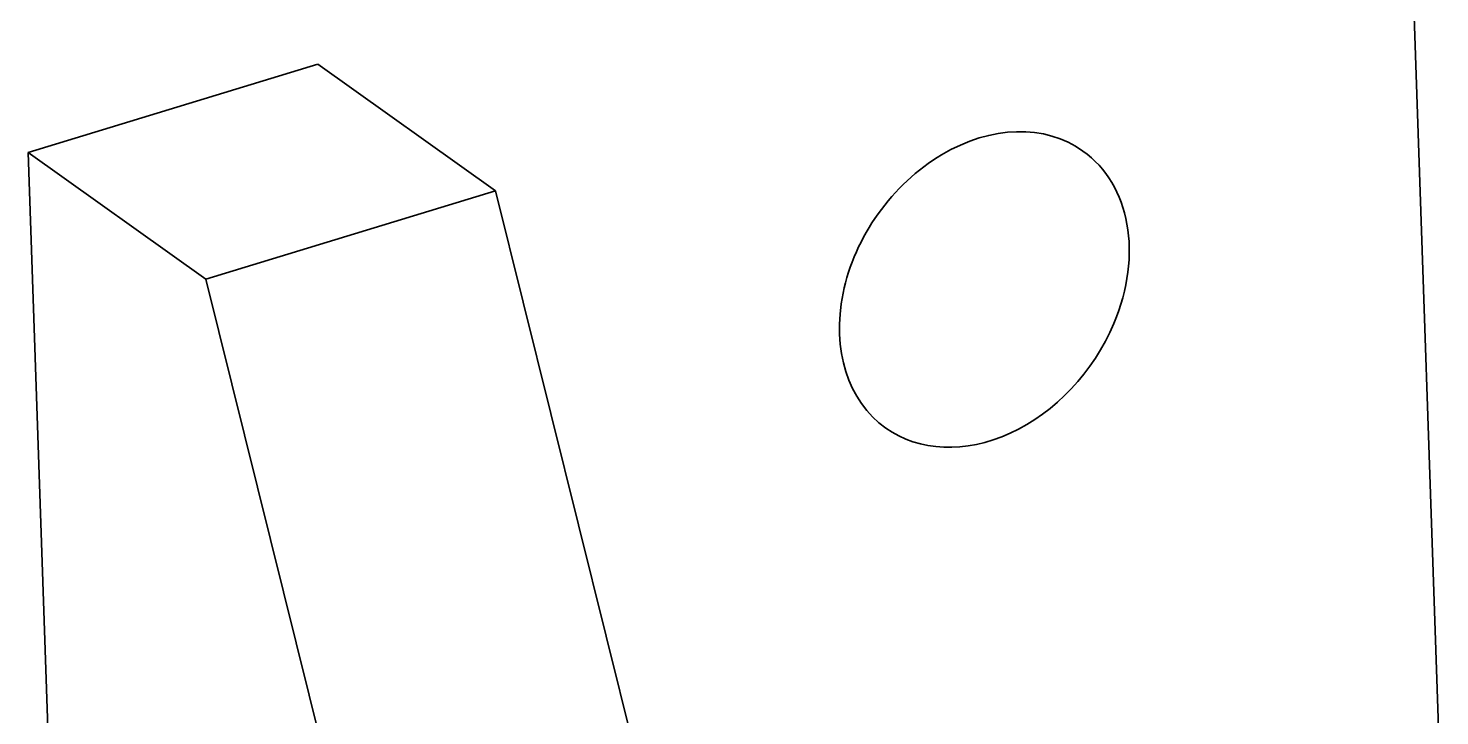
# Model space of a CAD drawing. Header units: millimetres. Extents: x 1333 to 129696, y -57210 to 105899.
# Drawn here: x 57150.85 to 57161.23, y 101195.47 to 101200.53 of the extents above; entities that cross this region are included whole.
import ezdxf

# ---------------------------------------------------------------- set-up
doc = ezdxf.new("R2010")
doc.units = ezdxf.units.MM
doc.header["$LTSCALE"] = 0.5
doc.layers.add('标注线', color=3, linetype='Continuous', lineweight=18)
doc.styles.add('DIM', font='romans.shx', dxfattribs={"width": 0.8, "bigfont": 'bigfont.shx'})
doc.dimstyles.new('DEH 1-1', dxfattribs={"dimtxt": 3.5, "dimasz": 2.5, "dimexe": 1, "dimexo": 0.625, "dimgap": 1.2, "dimtad": 1, "dimtoh": 1, "dimdsep": 46, "dimtxsty": 'DIM', "dimblk": 'OPEN', "dimcen": 0, "dimclrd": 8, "dimclre": 8, "dimclrt": 2, "dimazin": 2, "dimtfac": 0.5, "dimtmove": 0, "dimatfit": 3, "dimldrblk": 'OPEN', "dimfxl": 0, "dimtolj": 2, "dimlwd": 18, "dimlwe": 18, "dimarcsym": 0})

# ---------------------------------------------------------------- blocks, each defined once
blk = doc.blocks.new('_Open')
at = {"color": 0, "linetype": 'ByBlock', "lineweight": -2}
for p, q in [((-1, 0.1667), (0, 0)), ((-1, -0.1667), (0, 0)), ((0, 0), (-1, 0))]:
    blk.add_line(p, q, dxfattribs=at)

msp = doc.modelspace()

# ---------------------------------------------------------------- linework, layer by layer
at = {"color": 7, "lineweight": 35}
for p, q in [((57161.736, 101180.422), (57160.804, 101207.6)), ((57150.853, 101199.612), (57151.617, 101177.335)), ((57154.29, 101199.332), (57160.201, 101175.563)), ((57152.159, 101198.682), (57158.071, 101174.913))]:
    msp.add_line(p, q, dxfattribs=at)
at = {"color": 7, "lineweight": 35, "ltscale": 0.222726}
for p, q in [((57152.984, 101200.262), (57150.853, 101199.612)), ((57154.29, 101199.332), (57152.159, 101198.682))]:
    msp.add_line(p, q, dxfattribs=at)
at = {"color": 7, "lineweight": 35, "ltscale": 0.160331}
for p, q in [((57154.29, 101199.332), (57152.984, 101200.262)), ((57150.853, 101199.612), (57152.159, 101198.682))]:
    msp.add_line(p, q, dxfattribs=at)
at = {"color": 7, "lineweight": 35}
for start_param, end_param in [(6.283151, 9.424744), (4.996258, 6.283151), (3.141559, 4.996258)]:
    msp.add_ellipse((57157.884, 101198.606), major_axis=(0.725, 1.018), ratio=0.767269, start_param=start_param, end_param=end_param, dxfattribs=at)

# ---------------------------------------------------------------- leaders
at = {"layer": '标注线'}
msp.add_leader([(57156.64, 101216.55), (57174.154, 101187.028), (57212.097, 101187.028)], dimstyle='DEH 1-1', override={"dimgap": 1.2, "dimtad": 1}, dxfattribs=at)

doc.saveas('drawing.dxf')
